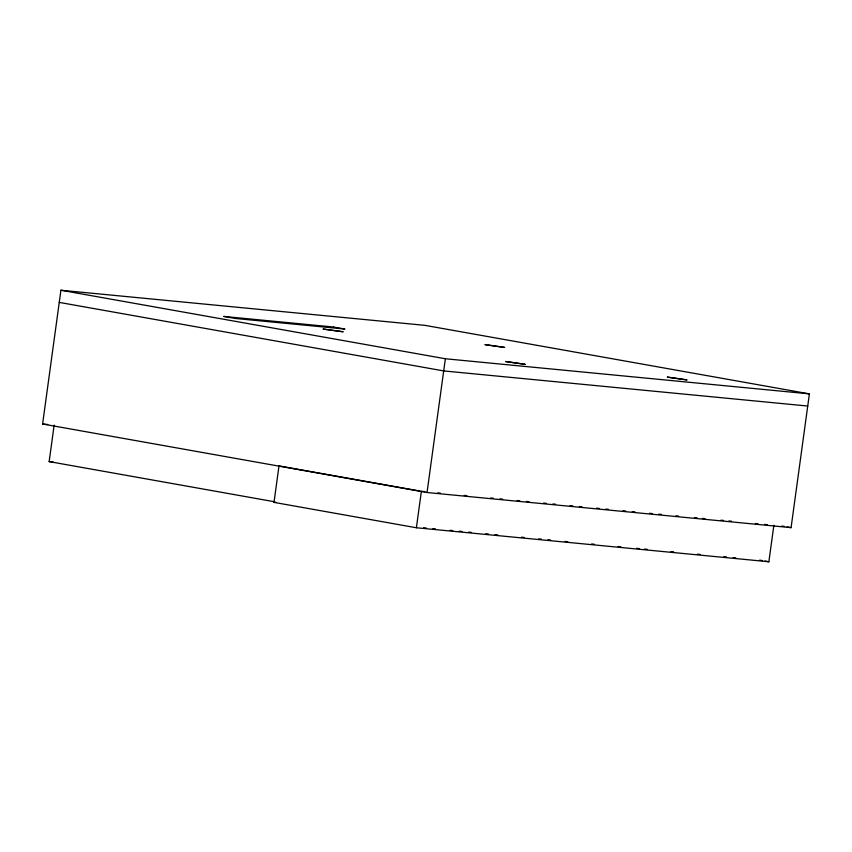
<?xml version="1.0" encoding="UTF-8"?>
<svg xmlns="http://www.w3.org/2000/svg" width="852" height="852" viewBox="0 0 852 852"><rect width="100%" height="100%" fill="white"/><g stroke="black" fill="none" stroke-linecap="round" stroke-linejoin="round"><path stroke-width="1.28" d="M42.6 423.998L60.918 290.244L424.967 325.357L809.4 393.88L791.082 527.644L427.033 492.52L42.6 423.998L47.733 424.498M274.355 501.732L49.16 461.592L54.155 425.116M773.872 525.279L768.866 561.756L416.383 527.761L274.003 502.382L278.998 465.895L420.079 491.05M416.383 527.761L421.378 491.274L424.85 491.615M427.033 492.52L445.362 358.756L60.918 290.244M274.003 502.382L275.984 502.265M445.362 358.756L809.4 393.88M807.739 406.042L443.69 370.918L59.257 302.396M437.747 492.861L440.388 493.116M464.212 495.406L466.864 495.662M490.677 497.962L493.329 498.218M499.943 498.857L502.584 499.112M517.143 500.518L519.795 500.774M526.408 501.413L529.049 501.668M543.608 503.074L546.26 503.319M552.873 503.958L555.525 504.214M570.073 505.619L572.725 505.875M579.339 506.514L581.991 506.77M596.538 508.175L599.19 508.431M605.804 509.07L608.456 509.326M623.014 510.731L625.656 510.987M632.269 511.626L634.921 511.882M649.48 513.277L652.121 513.532M658.734 514.171L661.386 514.427M675.945 515.833L678.586 516.088M694.465 517.622L697.117 517.878M702.41 518.389L705.051 518.644M720.93 520.178L723.582 520.434M728.875 520.945L731.517 521.19M755.341 523.49L757.982 523.746M764.606 524.385L767.247 524.64M49.16 461.592L53.101 461.976M423.614 527.761L426.256 528.016M432.869 528.655L435.51 528.9M450.069 530.306L452.71 530.562M459.324 531.201L461.976 531.456M468.589 532.095L471.231 532.351M485.778 533.757L488.43 534.012M495.044 534.651L497.685 534.907M521.499 537.197L524.14 537.452M538.688 538.858L541.339 539.114M547.953 539.753L550.594 540.008M565.142 541.414L567.794 541.67M591.607 543.959L594.249 544.215M618.062 546.515L620.703 546.771M636.572 548.305L639.224 548.56M644.517 549.061L647.158 549.316M670.971 551.617L673.612 551.872M697.426 554.173L700.067 554.428M723.88 556.718L726.522 556.974M733.135 557.613L735.787 557.868M781.923 526.003L784.543 526.472M787.152 526.941L791.082 527.644M759.696 560.126L762.316 560.595M764.936 561.063L768.866 561.756M342.962 331.748L323.217 329.074L342.962 331.748M485.161 344.645L504.597 347.414L485.161 344.645M505.619 361.525L525.056 364.294L505.619 361.525M667.414 377.127L686.85 379.896L667.414 377.127M333.526 327.019L223.735 316.422L235.131 318.456L344.922 329.042L333.526 327.019"/></g></svg>
